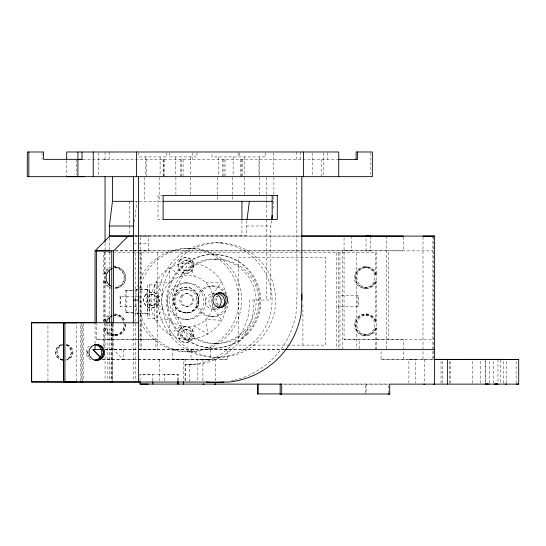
<?xml version="1.0" encoding="UTF-8"?>
<svg xmlns="http://www.w3.org/2000/svg" width="546" height="546" viewBox="0 0 546 546"><rect width="100%" height="100%" fill="white"/><g stroke="black" fill="none" stroke-linecap="round" stroke-linejoin="round"><path stroke-width="0.41" stroke-dasharray="2.73 2.05" d="M47.939 381.094L47.939 323.532M76.74 381.224L76.74 323.655M80.808 381.088L80.808 322.693M82.344 381.094L82.344 323.546M95.072 343.605L95.072 323.184M139.257 349.563L155.91 349.617L155.91 339.742L96.608 339.701L96.608 323.621M103.351 346.266L103.358 328.146A10.859 10.804 90 0 0 124.447 324.406M125.778 324.406A10.859 10.804 90 0 1 104.682 328.146L104.675 349.563L283.9 349.556M111.725 339.742L111.725 323.669M113.527 324.112L113.52 349.645L123.157 359.48L137.633 359.486M102.075 359.384L123.737 359.37L123.737 349.542L105.439 349.549M140.015 380.78L140.015 374.201L177.375 374.256L177.375 380.842M155.91 339.742L140.8 339.701L140.8 236.036L148.485 236.056L148.485 250.867L139.257 250.839M152.825 380.842L152.825 374.256L140.015 374.201M164.558 380.78L164.558 374.201L178.399 374.263L178.399 380.842M432.882 236.063L432.889 339.708L359.172 339.714L344.055 339.646L344.055 236.022M351.317 236.022L351.317 250.832L342.519 250.832L342.519 349.515M359.172 348.764L359.172 339.714M365.643 393.093L365.643 384.043L366.154 384.043L366.154 393.919M370.591 236.049L370.591 250.853L366.045 250.832L366.045 236.848M433.312 359.391L381.067 359.357L381.067 351.133M386.704 348.662L386.704 236.821M388.192 393.188L388.192 384.138L282.732 384.145M403.358 359.452L403.358 339.708L388.24 339.646L388.24 250.791L303.235 250.805M403.358 236.889L403.358 250.867L388.24 250.791M408.906 383.224L408.906 359.391L415.567 359.425L415.567 383.251M422.993 236.889L423 359.452M441.038 383.217L441.038 360.237M442.574 383.224L442.574 360.244M449.235 383.251L449.235 360.271M450.778 383.258L450.778 360.278M472.392 383.21L472.392 360.23M480.316 383.21L480.316 360.237M485.162 359.377L485.162 383.203L485.196 359.432M489.516 383.258L489.516 360.278M493.502 383.203L493.502 360.223M503.323 383.203L503.323 360.223M506.258 383.265L506.258 360.285M516.141 383.265L516.141 360.285M254.177 300.034L253.044 313.752A64.735 64.387 90 0 1 193.229 364.694L185.422 364.407L185.422 381.934M134.459 221.881L137.012 201.317M133.947 235.244L246.287 235.237L246.287 225.989L247.004 220.229M188.889 364.694A64.735 64.387 90 0 0 248.703 313.752L249.836 300.034L270.836 300.034L270.836 225.989L271.553 220.229M272.98 208.715L273.901 201.31L273.894 177.477M212.92 304.511C209.289 336.049 161.725 332.801 161.807 301.16C161.664 270.543 207.166 265.916 212.701 296.13M226.133 306.108C223.737 336.664 182.698 350.416 161.828 328.214C138.083 305.48 155.746 262.169 188.732 262.906A38.254 38.049 90 0 1 221.683 282.029L225.484 291.257L225.812 293.734M376.679 349.549L376.644 327.969L375.314 327.969L375.122 328.767A10.859 10.804 90 0 1 358.688 333.654A10.859 10.804 90 0 1 358.244 316.427A10.859 10.804 90 0 1 374.911 320.454L375.3 321.792L376.631 321.792L376.556 281.224L375.232 281.224A10.859 10.804 90 0 1 358.947 286.595A10.859 10.804 90 0 1 357.999 269.396A10.859 10.804 90 0 1 374.774 272.925L375.348 274.686L376.679 274.686L376.672 252.75L114.687 252.764M376.644 327.969L376.453 328.767A10.859 10.804 90 0 1 360.019 333.654A10.859 10.804 90 0 1 359.575 316.427A10.859 10.804 90 0 1 376.235 320.454L376.631 321.792M103.59 321.212L104.074 319.867A10.859 10.804 90 0 1 110.408 314.523M104.921 321.212L105.405 319.867A10.859 10.804 90 0 1 110.422 315.042M214.742 306.804L212.483 307.869L221.683 320.284L205.808 319.485L207.76 334.288L194.253 326.194L188.732 339.414L180.91 326.194L169.704 334.288L169.356 319.485L155.781 320.29L162.681 307.869L150.682 301.16L162.681 294.451L155.774 282.036L169.356 282.835L169.704 268.031L180.91 276.126L188.732 262.906L194.253 276.126M215.493 306.456L219.253 304.688M134.009 313.042L125.587 312.428L125.587 290.711L134.009 290.09M134.848 290.028L149.147 289.1L149.154 314.032L134.848 313.104M125.587 290.711L139.244 289.817M140.069 289.755L149.147 289.1M205.808 282.835L221.683 282.029L212.483 294.451L214.735 295.509M103.993 159.391L106.402 159.391M224.16 349.604L227.559 349.611L227.559 359.48L172.693 359.377L172.693 349.508L184.705 349.501M208.285 359.486L191.025 359.48L191.025 349.611L192.52 349.604M198.205 359.384L210.217 359.377L210.217 349.508L206.108 349.515M227.559 349.611L226.064 349.611M172.693 359.377L197.836 359.377L197.836 380.658M185.074 380.658L185.074 359.377L185.592 359.377M191.025 359.48L192.52 359.48M202.907 380.739L202.907 359.48L203.433 359.48M215.151 359.486L215.677 359.48L215.677 380.739M215.049 293.455L213.384 293.461A7.897 7.856 -88.8 0 0 205.712 303.071A7.897 7.856 -88.8 0 0 216.707 308.517M213.384 309.261L216.714 309.241M82.862 159.391L337.66 159.384M163.104 195.434L158.006 195.434L158.006 219.492L163.111 219.492M134.473 201.317L161.944 201.31M246.287 225.989L270.836 225.989M300.682 236.029L134.514 236.022L137.872 236.07M134.234 236.111L137.64 236.111M138.493 236.111L301.249 236.097M219.533 242.956L223.109 242.956M133.756 243.461L137.845 243.461M138.664 243.461L148.485 243.461M187.312 248.205L190.117 248.205M115.308 250.846L132.303 250.846M133.149 250.846L302.545 250.832M115.151 250.894L133.913 250.887M134.766 250.887L432.903 250.873M110.858 252.764L103.344 252.764L103.467 274.037L104.791 274.037A10.859 10.804 90 0 1 110.312 267.854M186.036 260.053L187.312 260.053M115.807 266.817L114.476 266.817A10.859 10.804 90 0 1 115.65 288.315M365.854 266.803L367.178 266.803M186.036 270.912L187.312 270.912M103.344 321.881L103.344 280.583L104.675 280.583L105.241 282.337A10.859 10.804 90 0 0 110.742 287.633M185.613 282.896L187.578 282.896M364.223 288.459L365.554 288.459M184.787 289.339L186.316 289.339M186.036 293.618L187.312 293.618M151.515 294.608L152.941 294.608M140.069 295.877L140.069 306.593M138.896 296.225L120.072 296.225L120.072 306.593L138.077 306.593M151.515 305.467L152.941 305.467M186.036 306.456L187.312 306.456M125.587 312.428L139.244 313.322M186.445 312.974L187.981 312.974M366.175 314.073L367.499 314.073M185.62 319.424L187.585 319.424M103.358 328.146L104.682 328.146M185.886 329.163L187.312 329.163M363.909 335.667L365.233 335.667M114.128 335.729L115.459 335.729M96.608 339.701L140.8 339.701M344.055 339.646L388.24 339.646M185.886 340.022L187.312 340.022M289.366 345.113L238.52 345.113L238.513 257.2L325.512 257.193L325.518 345.113L289.694 345.113M284.329 349.597L105.972 349.611M187.312 351.87L190.124 351.87M216.837 357.337L220.413 357.337M381.067 359.357L433.026 359.357M123.737 359.37L183.62 359.5L183.62 380.76M138.486 359.486L183.62 359.5M211.903 359.48L215.677 359.48M220.857 359.473L227.559 359.48M185.422 364.407L193.229 364.694M282.808 384.05L389.209 384.036M176.187 349.508L172.693 349.508M206.722 349.501L210.217 349.508M194.424 349.617L191.025 349.611M186.261 359.384L185.074 359.377M196.649 359.377L197.836 359.377M206.722 359.377L210.217 359.377M204.095 359.486L202.907 359.48M133.756 250.867L137.872 250.88M102.662 359.405L123.157 359.48M365.103 267.595L366.639 267.601M115.779 267.833L117.315 267.84M365.103 287.339L366.639 287.346M116.892 287.414L115.356 287.408A9.876 9.821 -89.7 0 0 124.051 276.515A9.876 9.821 -89.7 0 0 113.22 267.779M365.827 315.008A9.876 9.821 -89.7 0 1 373.218 330.412A9.876 9.821 -89.7 0 1 356.258 329.149A9.876 9.821 -89.7 0 1 365.827 315.008L367.362 315.015A9.876 9.821 -89.7 0 1 374.754 330.419A9.876 9.821 -89.7 0 1 357.794 329.156A9.876 9.821 -89.7 0 1 367.362 315.015M115.827 315.117L114.285 315.11A9.876 9.821 -89.7 0 1 123.362 321.205M364.373 334.698L365.916 334.705M104.805 322.427A9.876 9.821 -89.7 0 0 114.285 334.855L115.827 334.862A9.876 9.821 -89.7 0 0 125.307 322.433M213.138 254.388L214.162 254.409M214.162 259.084L216.721 259.132M214.148 343.495L216.707 343.543M213.117 348.177L214.148 348.198M211.336 285.947L213.39 285.995M211.329 316.68L213.384 316.728M140.069 313.377L149.154 314.032M215.493 295.864L218.502 297.277M221.512 298.689L223.021 299.392M376.679 274.686L376.098 272.925A10.859 10.804 90 0 0 359.323 269.396A10.859 10.804 90 0 0 360.271 286.595A10.859 10.804 90 0 0 376.556 281.224M103.344 280.583L103.917 282.337A10.859 10.804 90 0 0 112.135 288.39M104.668 252.764L104.791 274.037M375.232 281.224L375.3 321.792M375.314 327.969L375.355 349.549M159.439 359.377L159.439 380.658M500.764 360.217L500.764 383.196M497.979 359.432L497.979 383.265M433.347 236.916L433.347 350.095M433.347 350.948L433.347 359.459L432.889 359.452L432.889 339.708M424.556 359.357L424.556 383.19M375.348 252.75L375.348 274.686M370.836 152.825L370.836 175.805M357.903 295.7L357.903 306.559M356.333 252.75L356.333 348.703M339.946 252.75L339.953 349.556M338.622 252.75L338.622 295.7M338.622 306.559L338.629 349.556M336.541 252.75L336.541 348.703M327.661 152.798L327.661 159.384M323.266 152.798L323.266 176.658M321.737 159.384L321.737 176.658M312.189 152.832L312.189 175.812M302.921 304.538L302.921 345.113M300.812 151.979L300.812 159.384M296.724 177.511L296.997 295.604L296.041 313.411A82.453 82.009 90 0 1 234.807 380.112M296.423 151.979L296.423 159.384M273.259 152.832L273.259 175.812M266.489 177.477L266.496 199.604M266.496 200.457L266.496 300.034M265.697 152.805L265.697 156.92L211.95 156.92L211.95 152.805M259.37 177.518L259.37 194.574M259.261 156.92L259.261 176.665M258.975 159.384L258.975 176.665M244.642 177.518L244.642 195.434M244.533 156.92L244.533 176.665M242.281 159.384L242.281 176.665M241.946 220.816L241.946 235.237M241.728 159.384L241.728 176.665M240.622 159.384L240.622 176.665M239.558 152.805L239.558 156.92M238.097 152.805L238.097 156.92M233.115 156.92L233.122 176.638M232.221 177.477L232.221 201.31M225.034 159.384L225.034 176.665M223.921 159.384L223.921 176.665M222.358 159.391L222.358 176.658M218.386 156.92L218.386 176.638M217.492 177.477L217.492 201.31M196.963 152.805L196.963 156.92L169.356 156.92L169.356 152.812M192.547 152.805L192.547 159.391M190.629 177.518L190.636 195.434M190.527 156.92L190.527 176.665M189.762 364.407L189.762 381.934M183.081 159.391L183.081 176.658M181.511 159.391L181.518 176.665M180.405 159.391L180.405 176.665M175.901 177.518L175.901 195.434M175.792 156.92L175.798 176.665M166.571 152.805L166.571 156.92L138.821 156.92L138.821 152.812M164.824 159.391L164.824 176.665M163.711 159.391L163.711 176.665M163.152 159.391L163.158 176.665M160.101 156.92L160.101 176.617M159.166 177.484L159.166 201.31M157.78 252.764L157.78 349.563M154.634 284.91L154.634 318.229M149.365 284.91L149.365 318.229M147.481 289.1L147.488 314.032M146.464 159.391L146.464 176.665M145.291 156.92L145.291 176.617M144.437 177.484L144.437 201.317M141.394 252.764L141.4 349.563M140.069 252.764L140.076 349.563M135.701 252.764L135.701 298.614M135.701 299.461L135.763 381.197M133.463 323.737L133.463 381.197M129.607 201.317L129.607 225.061M129.607 225.914L129.607 234.391M126.863 290.711L126.863 312.428M120.434 296.225L120.434 306.593M112.742 322.809L112.749 381.197M112.64 324.508L112.64 381.204M111.213 323.655L111.213 381.197M111.104 323.655L111.111 381.197M109.398 237.872L109.405 268.414M109.405 287.073L109.405 315.916M109.405 323.546L109.405 381.088M109.125 151.986L109.125 159.391M107.876 323.546L107.876 381.088M105.044 151.986L105.044 159.35M105.057 242.874L105.064 251.365M105.064 252.211L105.064 321.853M105.064 323.546L105.064 348.089M105.064 356.545L105.064 381.088M104.675 280.583L104.675 321.881M98.287 152.839L98.287 175.751M83.326 323.546L83.326 381.088M81.791 323.546L81.798 381.934M76.399 159.35L76.399 175.02M66.694 160.504L66.694 175.819M42.028 152.812L42.028 159.357M66.291 344.888A7.897 7.856 -89.7 0 1 66.291 359.732M62.92 360.176A7.897 7.856 -89.7 0 1 55.747 352.307A7.897 7.856 -89.7 0 1 62.92 344.444M67.172 344.69A7.897 7.856 -89.7 0 1 67.172 359.944M63.111 359.944A7.897 7.856 -89.7 0 1 63.111 344.69M89.442 357.507A7.897 7.856 -89.8 0 1 88.657 348.485M91.237 359.848A7.897 7.856 -89.8 0 1 91.237 345.004M123.771 322.427A9.876 9.821 -89.7 0 1 114.285 334.855M104.989 321.812A9.876 9.821 -89.7 0 1 107.344 317.997M113.281 315.452A9.876 9.821 -89.7 0 1 124.897 321.212M115.827 334.862A9.876 9.821 -89.7 0 1 106.34 322.433M106.368 283.429A9.876 9.821 -89.7 0 1 107.978 270.031M114.756 267.786A9.876 9.821 -89.7 0 1 125.641 277.491A9.876 9.821 -89.7 0 1 114.967 287.435M220.038 308.497A7.897 7.856 -88.8 0 1 209.459 304.361A7.897 7.856 -88.8 0 1 214.032 293.919M225.6 306.818A15.363 15.281 -88.8 0 1 203.01 314.203A15.363 15.281 -88.8 0 1 200.532 290.452A15.363 15.281 -88.8 0 1 224.153 292.949M228.665 301.358A15.363 15.281 -88.8 0 1 206.92 315.288A15.363 15.281 -88.8 0 1 203.562 289.592A15.363 15.281 -88.8 0 1 228.146 297.386M233.988 380.309A82.453 82.009 90 0 1 231.497 380.862M213.036 304.832A7.405 7.364 90 0 1 211.759 302.607M211.561 301.993A7.405 7.364 90 0 1 213.036 295.311M87.974 354.47A7.897 7.856 90 0 1 87.974 350.382M114.599 314.066A10.859 10.804 90 0 1 123.956 321.614M114.51 314.032A10.859 10.804 90 0 1 125.287 321.614M112.988 266.967A10.859 10.804 90 0 1 125.744 276.692A10.859 10.804 90 0 1 114.865 288.5M103.467 274.037A10.859 10.804 90 0 1 110.292 267.322M140.015 279.422A51.829 51.556 90 0 1 218.919 259.091A51.829 51.556 90 0 1 218.919 340.984A51.829 51.556 90 0 1 140.015 320.659M137.974 315.076A51.829 51.556 90 0 1 137.974 285.005M139.919 288.261A51.829 51.556 90 0 1 219.233 257.262A51.829 51.556 90 0 1 219.233 342.813A51.829 51.556 90 0 1 139.919 311.821M218.98 304.736A5.433 5.399 90 0 1 217.861 296.198M221.683 305.467A5.433 5.399 90 0 1 220.284 305.282M217.554 304.736A5.433 5.399 90 0 1 216.434 296.198M62.647 360.189A7.897 7.856 90 0 1 55.474 352.32A7.897 7.856 90 0 1 62.647 344.451M66.018 344.895A7.897 7.856 90 0 1 66.018 359.739M62.578 359.95A7.897 7.856 90 0 1 62.578 344.69M66.639 344.69A7.897 7.856 90 0 1 64.612 360.217M156.729 284.91L147.27 284.91L147.27 318.229L156.729 318.229L156.729 284.91M358.265 295.7L338.267 295.7L338.267 306.559L358.265 306.559L358.265 295.7M198.799 300.232L198.416 296.908A12.831 12.763 90 0 0 173.273 299.843L173.655 303.166A12.831 12.763 90 0 0 198.799 300.232M198.546 300.232L198.157 296.908A12.831 12.763 90 0 0 173.014 299.843L173.403 303.166A12.831 12.763 90 0 0 198.546 300.232M246.103 334.439A46.895 46.642 -88.8 0 0 225.211 255.985A46.895 46.642 -88.8 0 0 168.072 313.424A46.895 46.642 -88.8 0 0 246.103 334.439M247.126 334.459A46.895 46.642 -88.8 0 0 226.235 256.006A46.895 46.642 -88.8 0 0 169.103 313.445A46.895 46.642 -88.8 0 0 247.126 334.459M246.396 331.183A42.206 41.981 -88.8 0 0 227.586 260.572A42.206 41.981 -88.8 0 0 176.167 312.264A42.206 41.981 -88.8 0 0 246.396 331.183M243.83 331.129A42.206 41.981 -88.8 0 0 225.027 260.517A42.206 41.981 -88.8 0 0 173.608 312.21A42.206 41.981 -88.8 0 0 243.83 331.129M372.044 284.446A9.876 9.821 -89.7 0 0 367.642 267.929A9.876 9.821 -89.7 0 0 355.617 280.023A9.876 9.821 -89.7 0 0 372.044 284.446M373.58 284.452A9.876 9.821 -89.7 0 0 369.178 267.936A9.876 9.821 -89.7 0 0 357.152 280.03A9.876 9.821 -89.7 0 0 373.58 284.452M171.881 262.735A57.289 56.982 90 0 0 204.552 356.374A57.289 56.982 90 0 0 268.871 281.108A57.289 56.982 90 0 0 171.881 262.735M175.457 262.735A57.289 56.982 90 0 0 208.128 356.374A57.289 56.982 90 0 0 272.447 281.108A57.289 56.982 90 0 0 175.457 262.735M176.72 293.393A11.848 11.787 90 0 0 183.374 312.79A11.848 11.787 90 0 0 196.758 297.297A11.848 11.787 90 0 0 176.72 293.393M178.249 293.393A11.848 11.787 90 0 0 184.91 312.79A11.848 11.787 90 0 0 198.287 297.297A11.848 11.787 90 0 0 178.249 293.393M174.734 288.247A18.264 18.168 90 0 0 182.883 318.803A18.264 18.168 90 0 0 205.132 296.43A18.264 18.168 90 0 0 174.734 288.247M172.768 288.247A18.264 18.168 90 0 0 180.917 318.803A18.264 18.168 90 0 0 203.16 296.43A18.264 18.168 90 0 0 172.768 288.247M183.49 261.643A5.433 5.399 90 0 0 185.913 270.727A5.433 5.399 90 0 0 192.526 264.08A5.433 5.399 90 0 0 183.49 261.643M183.497 330.753A5.433 5.399 90 0 0 185.92 339.837A5.433 5.399 90 0 0 192.533 333.183A5.433 5.399 90 0 0 183.497 330.753M149.126 296.198A5.433 5.399 90 0 0 151.549 305.282A5.433 5.399 90 0 0 158.163 298.635A5.433 5.399 90 0 0 149.126 296.198M182.801 295.502A6.415 6.381 90 0 0 185.66 306.238A6.415 6.381 90 0 0 193.475 298.375A6.415 6.381 90 0 0 182.801 295.502M182.064 330.753A5.433 5.399 90 0 0 184.487 339.837A5.433 5.399 90 0 0 191.1 333.183A5.433 5.399 90 0 0 182.064 330.753M147.693 296.198A5.433 5.399 90 0 0 150.116 305.282A5.433 5.399 90 0 0 156.729 298.635A5.433 5.399 90 0 0 147.693 296.198M181.525 295.502A6.415 6.381 90 0 0 184.384 306.238A6.415 6.381 90 0 0 192.199 298.375A6.415 6.381 90 0 0 181.525 295.502M145.946 294.437A7.917 7.876 90 0 0 149.474 307.691A7.917 7.876 90 0 0 159.125 297.986A7.917 7.876 90 0 0 145.946 294.437M145.843 294.437A7.917 7.876 90 0 0 149.372 307.691A7.917 7.876 90 0 0 159.023 297.986A7.917 7.876 90 0 0 145.843 294.437M180.207 259.882A7.917 7.876 90 0 0 183.743 273.137A7.917 7.876 90 0 0 193.386 263.431A7.917 7.876 90 0 0 180.207 259.882M180.316 328.992A7.917 7.876 90 0 0 183.845 342.24A7.917 7.876 90 0 0 193.496 332.541A7.917 7.876 90 0 0 180.316 328.992M180.214 328.992A7.917 7.876 90 0 0 183.743 342.24A7.917 7.876 90 0 0 193.393 332.541A7.917 7.876 90 0 0 180.214 328.992M182.214 261.643A5.433 5.399 90 0 0 184.637 270.727A5.433 5.399 90 0 0 191.25 264.08A5.433 5.399 90 0 0 182.214 261.643M180.467 259.882A7.917 7.876 90 0 0 183.995 273.137A7.917 7.876 90 0 0 193.646 263.431A7.917 7.876 90 0 0 180.467 259.882"/><path stroke-width="0.82" d="M138.561 322.809L31.668 322.679L31.668 381.934L76.74 382.07M63.541 382.07L63.541 322.816M100.368 357.541L92.956 349.556L95.072 349.563L95.072 344.458M95.072 323.184L95.072 250.839L109.801 236.029L133.661 236.022M96.608 322.775L96.608 250.846L95.072 250.839M111.725 322.822L111.739 250.894L96.608 250.846L110.21 250.846M113.527 323.266L113.541 250.921L128.269 236.111L133.381 236.111M258.142 384.05L258.142 393.919L257.63 393.919L257.63 384.043M280.18 394.021L280.18 384.145L281.716 384.152L281.716 394.021L280.18 394.021L389.728 394.021L389.728 384.145L518.7 384.125L518.7 359.445L434.718 359.357M301.249 236.097L434.63 236.097L434.616 384.138L433.585 384.138M447.618 384.138L447.618 359.459L518.7 359.445M301.829 300.068L301.829 293.953M109.398 237.025L109.398 225.996L112.462 201.317L112.462 176.631M247.106 219.41L249.351 201.31M271.649 219.41L272.161 215.295M138.561 294.137L138.561 300.075L133.463 300.075L133.456 176.672M485.162 359.377L484.636 359.377M493.502 359.377L492.301 359.377M202.907 384.138L203.433 384.138M485.196 359.432L485.776 359.432M66.694 176.672L84.159 176.631M472.918 359.377L472.392 359.377L473.58 359.377M497.406 359.432L497.979 359.432L496.846 359.432M215.151 384.138L215.677 384.138L214.489 384.138M82.166 159.35L43.564 159.357L43.564 151.993L27.3 151.993L27.3 176.672L372.365 176.658L372.365 151.979L356.108 151.979L356.108 159.384M338.356 159.384L357.637 159.384L357.637 151.979M112.462 201.317L133.627 201.317M162.797 201.31L272.208 201.31M109.398 225.996L133.101 225.996M301.501 235.988L403.358 236.07M95.175 322.7L31.415 322.7L31.422 381.941L139.858 381.934M106.177 322.7L109.405 322.7L109.405 317.608M95.454 349.556L92.956 349.556L100.375 357.091M284.712 349.638L434.616 349.631M434.084 359.425L503.323 359.377L500.764 359.364M488.875 384.118L485.196 384.118L487.912 384.111M494.307 384.111L497.979 384.111L495.27 384.118M140.015 381.606L140.015 384.077L148.478 384.077M140.015 384.077L281.716 384.152M257.63 393.919L280.589 393.919M434.63 236.097L422.993 236.063M483.968 359.377L486.329 359.432M505.214 384.111L506.251 384.111M203.296 384.138L204.095 384.145M111.104 322.809L112.64 322.816M76.74 322.809L31.668 322.679M111.111 382.043L112.64 382.05M516.141 384.111L518.7 384.125M366.045 236.022L370.591 236.049M109.801 236.029L128.269 236.111M80.808 322.693L82.344 322.7M95.072 349.563L100.942 349.59M441.038 359.384L442.574 359.391M449.235 359.418L450.778 359.425M80.808 381.934L82.344 381.941M423.764 384.138L424.795 384.145M388.192 394.014L389.728 394.021M111.739 250.894L113.541 250.921M79.975 159.35L82.016 159.391L82.016 151.993M338.745 176.658L338.738 151.979L66.694 151.993L66.694 159.65M303.549 151.979L303.549 176.658M301.822 176.658L301.829 300.6L301.139 313.411A82.453 82.009 90 0 1 229.081 382.043L63.65 382.05L63.643 322.809M272.174 195.427L272.174 219.485M241.946 201.31L241.946 219.97M183.62 381.613L183.62 384.166M178.399 381.668L178.399 384.131M177.375 381.661L177.375 384.131M152.825 381.661L152.825 384.131M138.554 176.672L138.568 382.043M136.616 151.986L136.616 176.672M133.463 300.075L133.463 322.891M109.405 270.106L109.405 285.374M105.057 176.631L105.057 242.021M93.25 151.993L93.25 176.672M77.928 151.993L77.935 176.672M64.919 322.809L64.919 382.05M28.829 151.993L28.836 176.672M95.454 344.533A7.897 7.856 -89.8 0 1 103.31 352.429A7.897 7.856 -89.8 0 1 95.454 360.333M94.608 344.56A7.897 7.856 -89.8 0 1 101.774 352.423A7.897 7.856 -89.8 0 1 94.608 360.292M106.34 322.433A9.876 9.821 -89.7 0 1 112.066 315.868M111.869 286.636A9.876 9.821 -89.7 0 1 112.264 268.4M216.721 293.441A7.897 7.856 -88.8 0 1 222.27 306.927M216.073 293.939A7.897 7.856 -88.8 0 1 217.888 307.828M223.983 382.043A82.453 82.009 90 0 1 206.245 382.043M218.68 292.67A7.405 7.364 90 0 1 226.017 300.716A7.405 7.364 90 0 1 217.397 307.364M95.564 344.533A7.897 7.856 90 0 1 103.419 352.429A7.897 7.856 90 0 1 95.564 360.326M277.272 195.427L163.104 195.434L163.111 219.492L277.279 219.485L277.272 195.427M215.001 294.84A7.405 7.364 90 0 0 218.304 307.227A7.405 7.364 90 0 0 227.327 298.157A7.405 7.364 90 0 0 215.001 294.84M91.278 346.846A7.897 7.856 90 0 0 94.799 360.06A7.897 7.856 90 0 0 104.422 350.382A7.897 7.856 90 0 0 91.278 346.846"/></g></svg>
